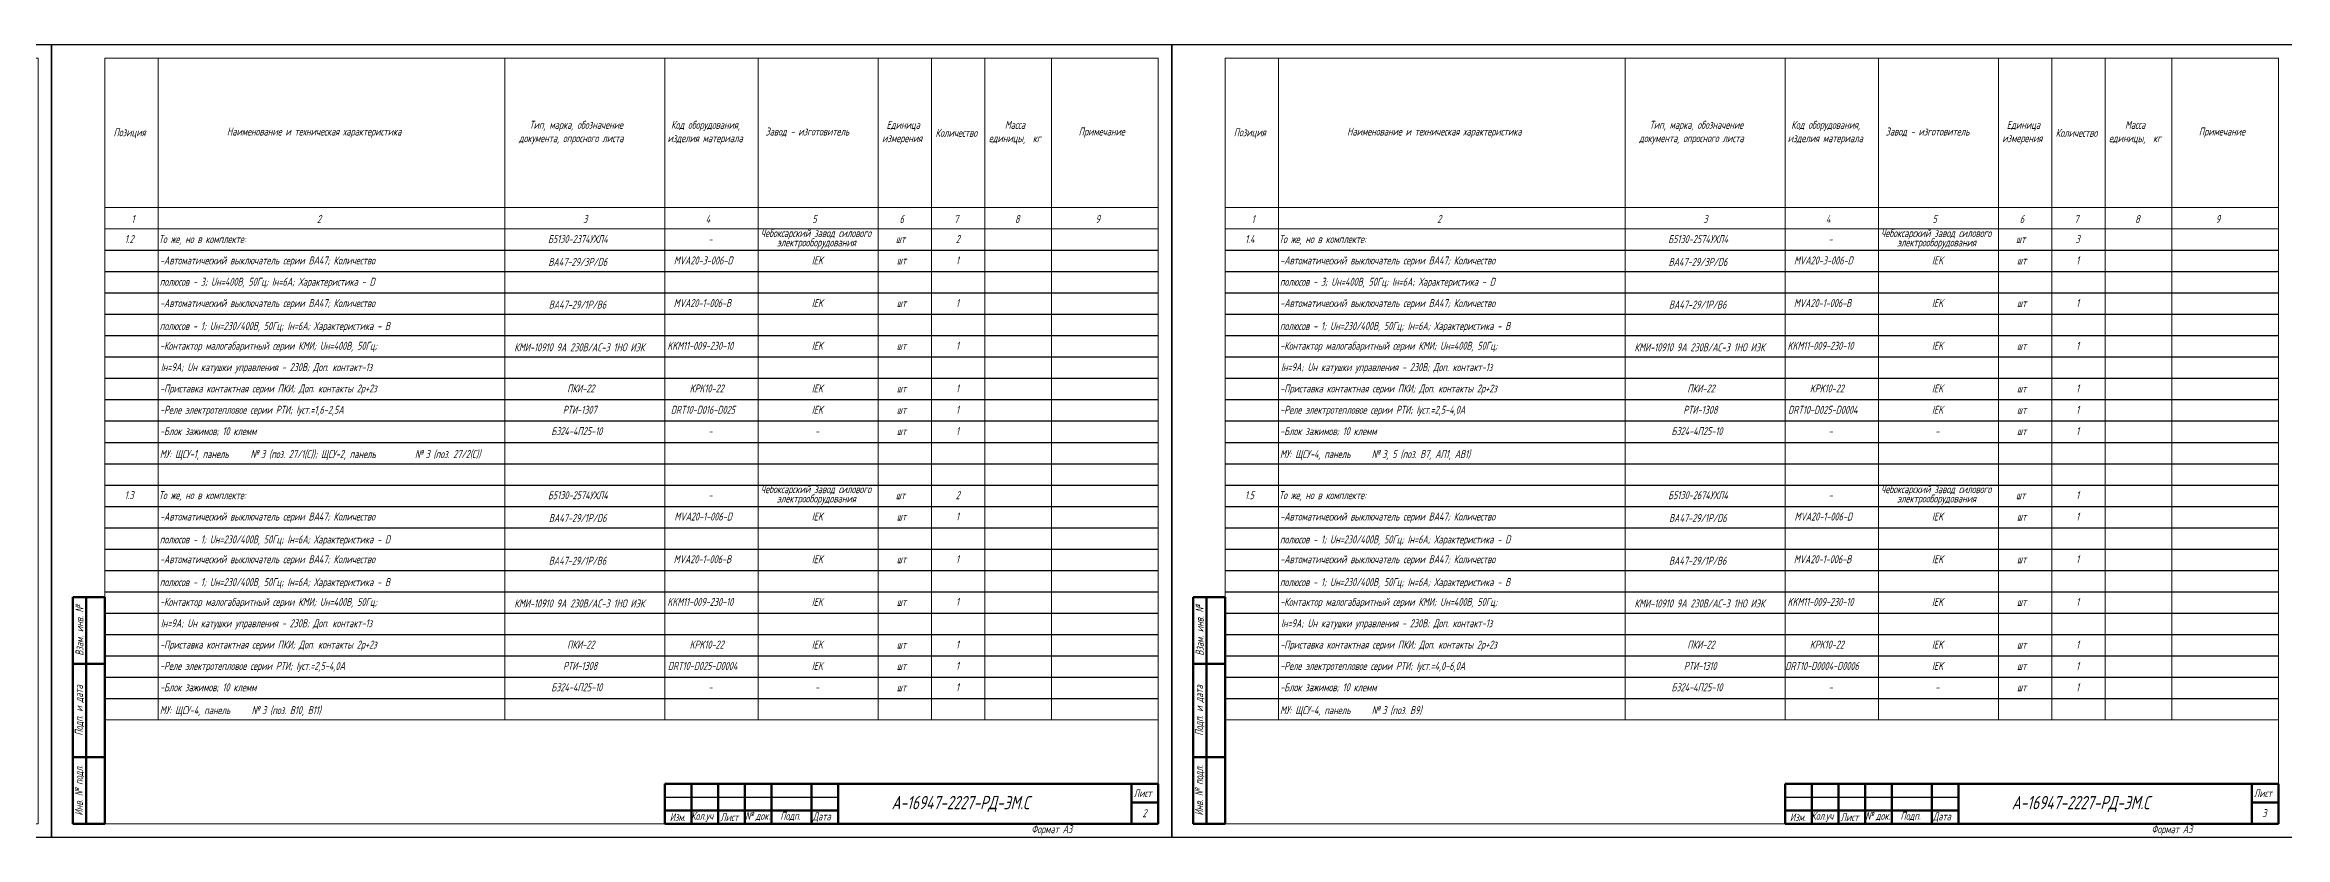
# Model space of a CAD drawing. Header units: millimetres. Extents: x -14296 to 10264, y -13087 to -5602.
# Drawn here: x 2702 to 3542, y -13087 to -12790 of the extents above; entities that cross this region are included whole.
import ezdxf

# ---------------------------------------------------------------- set-up
doc = ezdxf.new("R2010")
doc.units = ezdxf.units.MM
for name, color, linetype, lineweight in [('Рамка толстая', 7, 'Continuous', 15), ('Рамка тонкая', 5, 'Continuous', 25), ('ТаБлица', 253, 'Continuous', 15), ('Текст', 7, 'Continuous', 20), ('Штампы', 252, 'Continuous', 25)]:
    doc.layers.add(name, color=color, linetype=linetype, lineweight=lineweight)
doc.styles.add('Simplex', font='simplex.shx', dxfattribs={"width": 0.7, "oblique": 15})

# ---------------------------------------------------------------- blocks, each defined once
blk = doc.blocks.new('A$C64336E77')
at = {"layer": 'Рамка толстая'}
for p, q in [((20, 5), (20, 292)), ((20, 292), (415, 292)), ((415, 292), (415, 5)), ((20, 5), (415, 5))]:
    blk.add_line(p, q, dxfattribs=at)
at = {"layer": 'Рамка тонкая'}
for p, q in [((0, 297), (0, 0)), ((420, 297), (0, 297)), ((420, 0), (420, 297)), ((0, 0), (420, 0))]:
    blk.add_line(p, q, dxfattribs=at)

msp = doc.modelspace()

# ---------------------------------------------------------------- linework, layer by layer
at = {"layer": 'Рамка толстая', "color": 18, "true_color": 0x000000}
for p, q in [((2724.28378, -12794.74064), (2724.28378, -13081.74064)), ((3119.28378, -12794.74064), (2724.28378, -12794.74064)), ((3119.28378, -13081.74064), (3119.28378, -12794.74064)), ((3144.28378, -12794.74064), (3144.28378, -13081.74064)), ((3539.28378, -12794.74064), (3144.28378, -12794.74064)), ((3539.28378, -13081.74064), (3539.28378, -12794.74064)), ((2724.28378, -13081.74064), (3119.28378, -13081.74064)), ((3144.28378, -13081.74064), (3539.28378, -13081.74064))]:
    msp.add_line(p, q, dxfattribs=at)
at = {"layer": 'Рамка тонкая', "color": 18, "true_color": 0x000000}
for p, q in [((2704.28378, -12789.74064), (2704.28378, -13086.74064)), ((3124.28378, -12789.74064), (2704.28378, -12789.74064)), ((3124.28378, -12789.74064), (3124.28378, -13086.74064)), ((3544.28378, -12789.74064), (3124.28378, -12789.74064)), ((3124.28378, -13086.74064), (3124.28378, -12789.74064)), ((2724.28378, -12866.74064), (3119.28378, -12866.74064)), ((3144.28378, -12866.74064), (3539.28378, -12866.74064)), ((2724.28378, -12874.74064), (3119.28378, -12874.74064)), ((3144.28378, -12874.74064), (3539.28378, -12874.74064)), ((2724.28378, -12882.74064), (3119.28378, -12882.74064)), ((3144.28378, -12882.74064), (3539.28378, -12882.74064)), ((2724.28378, -12890.74064), (3119.28378, -12890.74064)), ((3144.28378, -12890.74064), (3539.28378, -12890.74064)), ((2724.28378, -12898.74064), (3119.28378, -12898.74064)), ((3144.28378, -12898.74064), (3539.28378, -12898.74064)), ((2724.28378, -12906.74064), (3119.28378, -12906.74064)), ((3144.28378, -12906.74064), (3539.28378, -12906.74064)), ((2724.28378, -12914.74064), (3119.28378, -12914.74064)), ((3144.28378, -12914.74064), (3539.28378, -12914.74064)), ((2724.28378, -12922.74064), (3119.28378, -12922.74064)), ((3144.28378, -12922.74064), (3539.28378, -12922.74064)), ((2724.28378, -12930.74064), (3119.28378, -12930.74064)), ((3144.28378, -12930.74064), (3539.28378, -12930.74064)), ((2724.28378, -12938.74064), (3119.28378, -12938.74064)), ((3144.28378, -12938.74064), (3539.28378, -12938.74064)), ((2724.28378, -12946.74064), (3119.28378, -12946.74064)), ((3144.28378, -12946.74064), (3539.28378, -12946.74064)), ((2724.28378, -12954.74064), (3119.28378, -12954.74064)), ((3144.28378, -12954.74064), (3539.28378, -12954.74064)), ((2724.28378, -12962.74064), (3119.28378, -12962.74064)), ((3144.28378, -12962.74064), (3539.28378, -12962.74064)), ((2724.28378, -12970.74064), (3119.28378, -12970.74064)), ((3144.28378, -12970.74064), (3539.28378, -12970.74064)), ((2724.28378, -12978.74064), (3119.28378, -12978.74064)), ((3144.28378, -12978.74064), (3539.28378, -12978.74064)), ((2724.28378, -12986.74064), (3119.28378, -12986.74064)), ((2724.28378, -12994.74064), (3119.28378, -12994.74064)), ((3144.28378, -12986.74064), (3539.28378, -12986.74064)), ((3144.28378, -12994.74064), (3539.28378, -12994.74064)), ((2724.28378, -13002.74064), (3119.28378, -13002.74064)), ((3144.28378, -13002.74064), (3539.28378, -13002.74064)), ((2724.28378, -13010.74064), (3119.28378, -13010.74064)), ((3144.28378, -13010.74064), (3539.28378, -13010.74064)), ((2724.28378, -13018.74064), (3119.28378, -13018.74064)), ((3144.28378, -13018.74064), (3539.28378, -13018.74064)), ((2724.28378, -13026.74064), (3119.28378, -13026.74064)), ((3144.28378, -13026.74064), (3539.28378, -13026.74064)), ((2724.28378, -13034.74064), (3119.28378, -13034.74064)), ((3144.28378, -13034.74064), (3539.28378, -13034.74064)), ((2704.28378, -13086.74064), (3124.28378, -13086.74064)), ((3124.28378, -13086.74064), (3544.28378, -13086.74064))]:
    msp.add_line(p, q, dxfattribs=at)
at = {"layer": 'ТаБлица', "color": 18, "true_color": 0x000000}
for p, q in [((2744.28378, -12794.74064), (2744.28378, -13042.74064)), ((2874.28378, -12794.74064), (2874.28378, -13042.74064)), ((2934.28378, -12794.74064), (2934.28378, -13042.74064)), ((2969.28378, -12794.74064), (2969.28378, -13042.74064)), ((3014.28378, -12794.74064), (3014.28378, -13042.74064)), ((3034.28378, -12794.74064), (3034.28378, -13042.74064)), ((3054.28378, -12794.74064), (3054.28378, -13042.74064)), ((3079.28378, -12794.74064), (3079.28378, -13042.74064)), ((3164.28378, -12794.74064), (3164.28378, -13042.74064)), ((3294.28378, -12794.74064), (3294.28378, -13042.74064)), ((3354.28378, -12794.74064), (3354.28378, -13042.74064)), ((3389.28378, -12794.74064), (3389.28378, -13042.74064)), ((3434.28378, -12794.74064), (3434.28378, -13042.74064)), ((3454.28378, -12794.74064), (3454.28378, -13042.74064)), ((3474.28378, -12794.74064), (3474.28378, -13042.74064)), ((3499.28378, -12794.74064), (3499.28378, -13042.74064)), ((2724.28378, -12850.74064), (3119.28378, -12850.74064)), ((3144.28378, -12850.74064), (3539.28378, -12850.74064)), ((2724.28378, -12858.74064), (3119.28378, -12858.74064)), ((3144.28378, -12858.74064), (3539.28378, -12858.74064)), ((2724.28378, -13042.74064), (3119.28378, -13042.74064)), ((3144.28378, -13042.74064), (3539.28378, -13042.74064))]:
    msp.add_line(p, q, dxfattribs=at)
at = {"layer": 'Штампы', "color": 18, "lineweight": 60, "true_color": 0x000000}
for p, q in [((2712.28378, -13081.74064), (2712.28378, -12996.74064)), ((2712.28378, -12996.74064), (2724.28378, -12996.74064)), ((2717.28378, -13081.74064), (2717.28378, -12996.74064)), ((2724.28378, -13081.74064), (2724.28378, -12996.74064)), ((3132.28378, -13081.74064), (3132.28378, -12996.74064)), ((3132.28378, -12996.74064), (3144.28378, -12996.74064)), ((3137.28378, -13081.74064), (3137.28378, -12996.74064)), ((3144.28378, -13081.74064), (3144.28378, -12996.74064)), ((2712.28378, -13021.74064), (2724.28378, -13021.74064)), ((2724.28378, -13026.74064), (2724.28378, -13081.74064)), ((3132.28378, -13021.74064), (3144.28378, -13021.74064)), ((3144.28378, -13026.74064), (3144.28378, -13081.74064)), ((2712.28378, -13056.74064), (2724.28378, -13056.74064)), ((3132.28378, -13056.74064), (3144.28378, -13056.74064)), ((2934.28378, -13066.74064), (3119.28378, -13066.74064)), ((2934.28378, -13066.74064), (2934.28378, -13081.74064)), ((2944.28378, -13066.74064), (2944.28378, -13081.74064)), ((2954.28378, -13066.74064), (2954.28378, -13081.74064)), ((2964.28378, -13066.74064), (2964.28378, -13081.74064)), ((2974.28378, -13066.74064), (2974.28378, -13081.74064)), ((2989.28378, -13066.74064), (2989.28378, -13081.74064)), ((2999.28378, -13066.74064), (2999.28378, -13081.74064)), ((3109.28378, -13066.74064), (3119.28378, -13066.74064)), ((3109.28378, -13066.74064), (3109.28378, -13081.74064)), ((3119.28378, -13066.74064), (3119.28378, -13081.74064)), ((3119.28378, -13066.74064), (3119.28378, -13081.74064)), ((3354.28378, -13066.74064), (3539.28378, -13066.74064)), ((3354.28378, -13066.74064), (3354.28378, -13081.74064)), ((3364.28378, -13066.74064), (3364.28378, -13081.74064)), ((3374.28378, -13066.74064), (3374.28378, -13081.74064)), ((3384.28378, -13066.74064), (3384.28378, -13081.74064)), ((3394.28378, -13066.74064), (3394.28378, -13081.74064)), ((3409.28378, -13066.74064), (3409.28378, -13081.74064)), ((3419.28378, -13066.74064), (3419.28378, -13081.74064)), ((3529.28378, -13066.74064), (3539.28378, -13066.74064)), ((3529.28378, -13066.74064), (3529.28378, -13081.74064)), ((3539.28378, -13066.74064), (3539.28378, -13081.74064)), ((3539.28378, -13066.74064), (3539.28378, -13081.74064)), ((2934.28378, -13076.74064), (2999.28378, -13076.74064)), ((3109.28378, -13073.74064), (3119.28378, -13073.74064)), ((3354.28378, -13076.74064), (3419.28378, -13076.74064)), ((3529.28378, -13073.74064), (3539.28378, -13073.74064)), ((2712.28378, -13081.74064), (2724.28378, -13081.74064)), ((2934.28378, -13081.74064), (3119.28378, -13081.74064)), ((3109.28378, -13081.74064), (3119.28378, -13081.74064)), ((3132.28378, -13081.74064), (3144.28378, -13081.74064)), ((3354.28378, -13081.74064), (3539.28378, -13081.74064)), ((3529.28378, -13081.74064), (3539.28378, -13081.74064))]:
    msp.add_line(p, q, dxfattribs=at)
at = {"layer": 'Штампы', "color": 18, "true_color": 0x000000}
for p, q in [((2934.28378, -13071.74064), (2999.28378, -13071.74064)), ((3354.28378, -13071.74064), (3419.28378, -13071.74064))]:
    msp.add_line(p, q, dxfattribs=at)

# ---------------------------------------------------------------- block references
at = {"color": 18, "true_color": 0x000000}
msp.add_blockref('A$C64336E77', (2284.28379, -13086.74064), dxfattribs=at)

# ---------------------------------------------------------------- texts
at = {"layer": 'Текст', "color": 18, "true_color": 0x000000, "style": 'Simplex', "oblique": 15}
for s, height, width, p in [('Тип, марка, обозначение', 3, 0.7, (2883.44239, -12821.24064)), ('Код оборудования,', 3, 0.7, (2936.56464, -12821.24064)), ('Единица', 3, 0.7, (3017.36583, -12821.24064)), ('Масса', 3, 0.7, (3061.71583, -12821.24064)), ('Тип, марка, обозначение', 3, 0.7, (3303.44239, -12821.24064)), ('Код оборудования,', 3, 0.7, (3356.56464, -12821.24064)), ('Единица', 3, 0.7, (3437.36583, -12821.24064)), ('Масса', 3, 0.7, (3481.71583, -12821.24064)), ('Позиция', 3, 0.7, (2727.56583, -12824.02636)), ('Наименование и техническая характеристика', 3, 0.7, (2770.06583, -12823.74064)), ('документа, опросного листа', 3, 0.7, (2879.53067, -12826.24064)), ('изделия материала', 3, 0.7, (2935.24669, -12826.24064)), ('Завод - изготовитель', 3, 0.7, (2971.97636, -12823.74064)), ('измерения', 3, 0.7, (3015.69669, -12826.24064)), ('Количество', 3, 0.6, (3035.71611, -12824.24064)), ('единицы,  кг', 3, 0.7, (3055.71583, -12826.24064)), ('Примечание', 3, 0.7, (3089.39239, -12823.74064)), ('Позиция', 3, 0.7, (3147.56583, -12824.02636)), ('Наименование и техническая характеристика', 3, 0.7, (3190.06583, -12823.74064)), ('документа, опросного листа', 3, 0.7, (3299.53067, -12826.24064)), ('изделия материала', 3, 0.7, (3355.24669, -12826.24064)), ('Завод - изготовитель', 3, 0.7, (3391.97636, -12823.74064)), ('измерения', 3, 0.7, (3435.69669, -12826.24064)), ('Количество', 3, 0.6, (3455.71611, -12824.24064)), ('единицы,  кг', 3, 0.7, (3475.71583, -12826.24064)), ('Примечание', 3, 0.7, (3509.39239, -12823.74064)), ('1', 3, 0.7, (2734.26378, -12856.53611)), ('2', 3, 0.7, (2803.82349, -12856.53611)), ('3', 3, 0.7, (2903.59918, -12856.53611)), ('4', 3, 0.7, (2949.55265, -12856.53611)), ('Чебоксарский завод силового', 3, 0.6, (2970.21201, -12861.79889)), ('5', 3, 0.7, (2989.52588, -12856.53611)), ('6', 3, 0.7, (3022.25986, -12856.53611)), ('7', 3, 0.7, (3042.7186, -12856.53611)), ('8', 3, 0.7, (3065.51209, -12856.53611)), ('9', 3, 0.7, (3095.72807, -12856.53611)), ('1', 3, 0.7, (3154.26378, -12856.53611)), ('2', 3, 0.7, (3223.82349, -12856.53611)), ('3', 3, 0.7, (3323.59918, -12856.53611)), ('4', 3, 0.7, (3369.55265, -12856.53611)), ('Чебоксарский завод силового', 3, 0.6, (3390.21201, -12861.79889)), ('5', 3, 0.7, (3409.52588, -12856.53611)), ('6', 3, 0.7, (3442.25986, -12856.53611)), ('7', 3, 0.7, (3462.7186, -12856.53611)), ('8', 3, 0.7, (3485.51209, -12856.53611)), ('9', 3, 0.7, (3515.72807, -12856.53611)), ('1.2', 3, 0.7, (2731.75841, -12864.0519)), ('То же, но в комплекте:', 3, 0.7, (2744.48378, -12864.0519)), ('Б5130-2374УХЛ4', 3, 0.7, (2890.43178, -12864.0519)), ('-', 3, 0.7, (2950.53927, -12864.0519)), ('электрооборудования', 3, 0.6, (2976.28852, -12865.29889)), ('шт', 3, 0.7, (3020.842, -12864.0519)), ('2', 3, 0.7, (3043.30841, -12864.0519)), ('1.4', 3, 0.7, (3151.83186, -12864.0519)), ('То же, но в комплекте:', 3, 0.7, (3164.48378, -12864.0519)), ('Б5130-2574УХЛ4', 3, 0.7, (3310.43178, -12864.0519)), ('-', 3, 0.7, (3370.53927, -12864.0519)), ('электрооборудования', 3, 0.6, (3396.28852, -12865.29889)), ('шт', 3, 0.7, (3440.842, -12864.0519)), ('3', 3, 0.7, (3463.1553, -12864.0519)), ('полюсов - 3; Uн=400В, 50Гц; Iн=6А; Характеристика - D', 3, 0.7, (2744.88378, -12880.0519)), ('-Автоматический выключатель серии ВА47; Количество', 3, 0.7, (2744.93927, -12872.0519)), ('ВА47-29/3Р/D6', 3, 0.7, (2890.58878, -12872.62333)), ('MVA20-3-006-D', 3, 0.7, (2937.62755, -12872.0519)), ('IEK', 3, 0.7, (2989.33186, -12872.0519)), ('шт', 3, 0.7, (3021.2146, -12872.0519)), ('1', 3, 0.7, (3043.38186, -12872.0519)), ('полюсов - 3; Uн=400В, 50Гц; Iн=6А; Характеристика - D', 3, 0.7, (3164.88378, -12880.0519)), ('-Автоматический выключатель серии ВА47; Количество', 3, 0.7, (3164.93927, -12872.0519)), ('ВА47-29/3Р/D6', 3, 0.7, (3310.58878, -12872.62333)), ('MVA20-3-006-D', 3, 0.7, (3357.62755, -12872.0519)), ('IEK', 3, 0.7, (3409.33186, -12872.0519)), ('шт', 3, 0.7, (3441.2146, -12872.0519)), ('1', 3, 0.7, (3463.38186, -12872.0519)), ('-Автоматический выключатель серии ВА47; Количество', 3, 0.7, (2744.93927, -12888.0519)), ('MVA20-1-006-В', 3, 0.7, (2937.55838, -12888.0519)), ('IEK', 3, 0.7, (2989.33186, -12888.0519)), ('1', 3, 0.7, (3043.38186, -12888.0519)), ('-Автоматический выключатель серии ВА47; Количество', 3, 0.7, (3164.93927, -12888.0519)), ('MVA20-1-006-В', 3, 0.7, (3357.55838, -12888.0519)), ('IEK', 3, 0.7, (3409.33186, -12888.0519)), ('1', 3, 0.7, (3463.38186, -12888.0519)), ('полюсов - 1; Uн=230/400В, 50Гц; Iн=6А; Характеристика - В', 3, 0.7, (2744.88378, -12896.62333)), ('ВА47-29/1Р/В6', 3, 0.7, (2890.73878, -12888.62333)), ('шт', 3, 0.7, (3021.2146, -12888.0519)), ('полюсов - 1; Uн=230/400В, 50Гц; Iн=6А; Характеристика - В', 3, 0.7, (3164.88378, -12896.62333)), ('ВА47-29/1Р/В6', 3, 0.7, (3310.73878, -12888.62333)), ('шт', 3, 0.7, (3441.2146, -12888.0519)), ('-Контактор малогабаритный серии КМИ; Uн=400В, 50Гц;', 3, 0.7, (2744.93927, -12904.0519)), ('КМИ-10910 9А 230В/АС-3 1НО ИЭК', 3, 0.6, (2877.78182, -12904.62333)), ('KKM11-009-230-10', 3, 0.7, (2935.20841, -12904.0519)), ('IEK', 3, 0.7, (2989.33186, -12904.0519)), ('шт', 3, 0.7, (3021.2146, -12904.0519)), ('1', 3, 0.7, (3043.38186, -12904.0519)), ('-Контактор малогабаритный серии КМИ; Uн=400В, 50Гц;', 3, 0.7, (3164.93927, -12904.0519)), ('КМИ-10910 9А 230В/АС-3 1НО ИЭК', 3, 0.6, (3297.78182, -12904.62333)), ('KKM11-009-230-10', 3, 0.7, (3355.20841, -12904.0519)), ('IEK', 3, 0.7, (3409.33186, -12904.0519)), ('шт', 3, 0.7, (3441.2146, -12904.0519)), ('1', 3, 0.7, (3463.38186, -12904.0519)), ('Iн=9А; Uн катушки управления - 230В; Доп. контакт-1з', 3, 0.7, (2745.28378, -12912.0519)), ('Iн=9А; Uн катушки управления - 230В; Доп. контакт-1з', 3, 0.7, (3165.28378, -12912.0519)), ('-Приставка контактная серии ПКИ; Доп. контакты 2р+2з', 3, 0.7, (2744.93927, -12920.0519)), ('ПКИ-22', 3, 0.7, (2897.60878, -12920.0519)), ('KPK10-22', 3, 0.7, (2943.55841, -12920.0519)), ('IEK', 3, 0.7, (2989.33186, -12920.0519)), ('шт', 3, 0.7, (3021.2146, -12920.0519)), ('1', 3, 0.7, (3043.38186, -12920.0519)), ('-Приставка контактная серии ПКИ; Доп. контакты 2р+2з', 3, 0.7, (3164.93927, -12920.0519)), ('ПКИ-22', 3, 0.7, (3317.60878, -12920.0519)), ('KPK10-22', 3, 0.7, (3363.55841, -12920.0519)), ('IEK', 3, 0.7, (3409.33186, -12920.0519)), ('шт', 3, 0.7, (3441.2146, -12920.0519)), ('1', 3, 0.7, (3463.38186, -12920.0519)), ('-Реле электротепловое серии РТИ; Iуст.=1,6-2,5А', 3, 0.7, (2744.93927, -12928.0519)), ('РТИ-1307', 3, 0.7, (2895.98178, -12928.0519)), ('DRT10-D016-D025', 3, 0.7, (2936.48186, -12928.0519)), ('IEK', 3, 0.7, (2989.33186, -12928.0519)), ('шт', 3, 0.7, (3021.2146, -12928.0519)), ('1', 3, 0.7, (3043.38186, -12928.0519)), ('-Реле электротепловое серии РТИ; Iуст.=2,5-4,0А', 3, 0.7, (3164.93927, -12928.0519)), ('РТИ-1308', 3, 0.7, (3316.08878, -12928.0519)), ('DRT10-D025-D0004', 3, 0.7, (3355.38186, -12928.0519)), ('IEK', 3, 0.7, (3409.33186, -12928.0519)), ('шт', 3, 0.7, (3441.2146, -12928.0519)), ('1', 3, 0.7, (3463.38186, -12928.0519)), ('-Блок зажимов; 10 клемм', 3, 0.7, (2744.93927, -12936.0519)), ('БЗ24-4П25-10', 3, 0.7, (2891.65878, -12936.0519)), ('-', 3, 0.7, (2950.53927, -12936.0519)), ('-', 3, 0.7, (2990.53927, -12936.0519)), ('шт', 3, 0.7, (3021.2146, -12936.0519)), ('1', 3, 0.7, (3043.38186, -12936.0519)), ('-Блок зажимов; 10 клемм', 3, 0.7, (3164.93927, -12936.0519)), ('БЗ24-4П25-10', 3, 0.7, (3311.65878, -12936.0519)), ('-', 3, 0.7, (3370.53927, -12936.0519)), ('-', 3, 0.7, (3410.53927, -12936.0519)), ('шт', 3, 0.7, (3441.2146, -12936.0519)), ('1', 3, 0.7, (3463.38186, -12936.0519)), ('МУ: ЩСУ-1, панель ', 3, 0.7, (2744.88378, -12944.62333)), ('№', 3, 0.7, (2778.88378, -12944.62333)), ('3 (поз. 27/1(С)); ЩСУ-2, панель ', 3, 0.7, (2782.83476, -12944.62333)), ('№', 3, 0.7, (2840.53476, -12944.62333)), ('3 (поз. 27/2(С))', 3, 0.7, (2844.48575, -12944.62333)), ('МУ: ЩСУ-4, панель ', 3, 0.7, (3164.88378, -12944.62333)), ('№', 3, 0.7, (3199.28378, -12944.62333)), ('3, 5 (поз. В7, АП1, АВ1)', 3, 0.7, (3203.23476, -12944.62333)), ('1.3', 3, 0.7, (2731.68186, -12960.0519)), ('То же, но в комплекте:', 3, 0.7, (2744.48378, -12960.0519)), ('Б5130-2574УХЛ4', 3, 0.7, (2890.43178, -12960.0519)), ('-', 3, 0.7, (2950.53927, -12960.0519)), ('Чебоксарский завод силового', 3, 0.6, (2970.21201, -12957.79889)), ('электрооборудования', 3, 0.6, (2976.28852, -12961.29889)), ('шт', 3, 0.7, (3020.842, -12960.0519)), ('2', 3, 0.7, (3043.30841, -12960.0519)), ('1.5', 3, 0.7, (3151.73186, -12960.0519)), ('То же, но в комплекте:', 3, 0.7, (3164.48378, -12960.0519)), ('Б5130-2674УХЛ4', 3, 0.7, (3310.43178, -12960.0519)), ('-', 3, 0.7, (3370.53927, -12960.0519)), ('Чебоксарский завод силового', 3, 0.6, (3390.21201, -12957.79889)), ('электрооборудования', 3, 0.6, (3396.28852, -12961.29889)), ('шт', 3, 0.7, (3440.842, -12960.0519)), ('1', 3, 0.7, (3463.38186, -12960.0519)), ('-Автоматический выключатель серии ВА47; Количество', 3, 0.7, (2744.93927, -12968.0519)), ('ВА47-29/1Р/D6', 3, 0.7, (2890.78878, -12968.62333)), ('MVA20-1-006-D', 3, 0.7, (2937.82755, -12968.0519)), ('IEK', 3, 0.7, (2989.33186, -12968.0519)), ('шт', 3, 0.7, (3021.2146, -12968.0519)), ('1', 3, 0.7, (3043.38186, -12968.0519)), ('-Автоматический выключатель серии ВА47; Количество', 3, 0.7, (3164.93927, -12968.0519)), ('ВА47-29/1Р/D6', 3, 0.7, (3310.78878, -12968.62333)), ('MVA20-1-006-D', 3, 0.7, (3357.82755, -12968.0519)), ('IEK', 3, 0.7, (3409.33186, -12968.0519)), ('шт', 3, 0.7, (3441.2146, -12968.0519)), ('1', 3, 0.7, (3463.38186, -12968.0519)), ('полюсов - 1; Uн=230/400В, 50Гц; Iн=6А; Характеристика - D', 3, 0.7, (2744.88378, -12976.62333)), ('полюсов - 1; Uн=230/400В, 50Гц; Iн=6А; Характеристика - D', 3, 0.7, (3164.88378, -12976.62333)), ('-Автоматический выключатель серии ВА47; Количество', 3, 0.7, (2744.93927, -12984.0519)), ('ВА47-29/1Р/В6', 3, 0.7, (2890.73878, -12984.62333)), ('MVA20-1-006-В', 3, 0.7, (2937.55838, -12984.0519)), ('IEK', 3, 0.7, (2989.33186, -12984.0519)), ('шт', 3, 0.7, (3021.2146, -12984.0519)), ('1', 3, 0.7, (3043.38186, -12984.0519)), ('-Автоматический выключатель серии ВА47; Количество', 3, 0.7, (3164.93927, -12984.0519)), ('ВА47-29/1Р/В6', 3, 0.7, (3310.73878, -12984.62333)), ('MVA20-1-006-В', 3, 0.7, (3357.55838, -12984.0519)), ('IEK', 3, 0.7, (3409.33186, -12984.0519)), ('шт', 3, 0.7, (3441.2146, -12984.0519)), ('1', 3, 0.7, (3463.38186, -12984.0519)), ('полюсов - 1; Uн=230/400В, 50Гц; Iн=6А; Характеристика - В', 3, 0.7, (2744.88378, -12992.62333)), ('полюсов - 1; Uн=230/400В, 50Гц; Iн=6А; Характеристика - В', 3, 0.7, (3164.88378, -12992.62333)), ('-Контактор малогабаритный серии КМИ; Uн=400В, 50Гц;', 3, 0.7, (2744.93927, -13000.0519)), ('КМИ-10910 9А 230В/АС-3 1НО ИЭК', 3, 0.6, (2877.78182, -13000.62333)), ('KKM11-009-230-10', 3, 0.7, (2935.20841, -13000.0519)), ('IEK', 3, 0.7, (2989.33186, -13000.0519)), ('шт', 3, 0.7, (3021.2146, -13000.0519)), ('1', 3, 0.7, (3043.38186, -13000.0519)), ('-Контактор малогабаритный серии КМИ; Uн=400В, 50Гц;', 3, 0.7, (3164.93927, -13000.0519)), ('КМИ-10910 9А 230В/АС-3 1НО ИЭК', 3, 0.6, (3297.78182, -13000.62333)), ('KKM11-009-230-10', 3, 0.7, (3355.20841, -13000.0519)), ('IEK', 3, 0.7, (3409.33186, -13000.0519)), ('шт', 3, 0.7, (3441.2146, -13000.0519)), ('1', 3, 0.7, (3463.38186, -13000.0519)), ('Iн=9А; Uн катушки управления - 230В; Доп. контакт-1з', 3, 0.7, (2745.28378, -13008.0519)), ('Iн=9А; Uн катушки управления - 230В; Доп. контакт-1з', 3, 0.7, (3165.28378, -13008.0519)), ('-Приставка контактная серии ПКИ; Доп. контакты 2р+2з', 3, 0.7, (2744.93927, -13016.0519)), ('ПКИ-22', 3, 0.7, (2897.60878, -13016.0519)), ('KPK10-22', 3, 0.7, (2943.55841, -13016.0519)), ('IEK', 3, 0.7, (2989.33186, -13016.0519)), ('шт', 3, 0.7, (3021.2146, -13016.0519)), ('1', 3, 0.7, (3043.38186, -13016.0519)), ('-Приставка контактная серии ПКИ; Доп. контакты 2р+2з', 3, 0.7, (3164.93927, -13016.0519)), ('ПКИ-22', 3, 0.7, (3317.60878, -13016.0519)), ('KPK10-22', 3, 0.7, (3363.55841, -13016.0519)), ('IEK', 3, 0.7, (3409.33186, -13016.0519)), ('шт', 3, 0.7, (3441.2146, -13016.0519)), ('1', 3, 0.7, (3463.38186, -13016.0519)), ('-Реле электротепловое серии РТИ; Iуст.=2,5-4,0А', 3, 0.7, (2744.93927, -13024.0519)), ('РТИ-1308', 3, 0.7, (2896.08878, -13024.0519)), ('DRT10-D025-D0004', 3, 0.7, (2935.38186, -13024.0519)), ('IEK', 3, 0.7, (2989.33186, -13024.0519)), ('шт', 3, 0.7, (3021.2146, -13024.0519)), ('1', 3, 0.7, (3043.38186, -13024.0519)), ('-Реле электротепловое серии РТИ; Iуст.=4,0-6,0А', 3, 0.7, (3164.93927, -13024.0519)), ('РТИ-1310', 3, 0.7, (3316.30878, -13024.0519)), ('DRT10-D0004-D0006', 3, 0.7, (3354.33927, -13024.0519)), ('IEK', 3, 0.7, (3409.33186, -13024.0519)), ('шт', 3, 0.7, (3441.2146, -13024.0519)), ('1', 3, 0.7, (3463.38186, -13024.0519)), ('-Блок зажимов; 10 клемм', 3, 0.7, (2744.93927, -13032.0519)), ('БЗ24-4П25-10', 3, 0.7, (2891.65878, -13032.0519)), ('-', 3, 0.7, (2950.53927, -13032.0519)), ('-', 3, 0.7, (2990.53927, -13032.0519)), ('шт', 3, 0.7, (3021.2146, -13032.0519)), ('1', 3, 0.7, (3043.38186, -13032.0519)), ('-Блок зажимов; 10 клемм', 3, 0.7, (3164.93927, -13032.0519)), ('БЗ24-4П25-10', 3, 0.7, (3311.65878, -13032.0519)), ('-', 3, 0.7, (3370.53927, -13032.0519)), ('-', 3, 0.7, (3410.53927, -13032.0519)), ('шт', 3, 0.7, (3441.2146, -13032.0519)), ('1', 3, 0.7, (3463.38186, -13032.0519)), ('МУ: ЩСУ-4, панель ', 3, 0.7, (2744.88378, -13040.62333)), ('№', 3, 0.7, (2779.28378, -13040.62333)), ('3 (поз. В10, В11)', 3, 0.7, (2783.23476, -13040.62333)), ('МУ: ЩСУ-4, панель ', 3, 0.7, (3164.88378, -13040.62333)), ('№', 3, 0.7, (3199.28378, -13040.62333)), ('3 (поз. В9)', 3, 0.7, (3203.23476, -13040.62333)), ('Изм.', 3, 0.7, (2936.06464, -13080.74064)), ('Кол.уч', 3, 0.7, (2944.06583, -13080.24064)), ('Лист', 3, 0.7, (2955.03378, -13080.74064)), ('№', 3, 0.7, (2964.32574, -13080.24064)), ('док.', 3, 0.7, (2968.27673, -13080.24064)), ('Подп.', 3, 0.7, (2977.51464, -13080.24064)), ('Дата', 3, 0.7, (2989.69239, -13080.45493)), ('А-16947-2227-РД-ЭМ.С', 5, 0.7, (3019.2734, -13076.26445)), ('Изм.', 3, 0.7, (3356.06464, -13080.74064)), ('Кол.уч', 3, 0.7, (3364.06583, -13080.24064)), ('Лист', 3, 0.7, (3375.03378, -13080.74064)), ('№', 3, 0.7, (3384.32574, -13080.24064)), ('док.', 3, 0.7, (3388.27673, -13080.24064)), ('Подп.', 3, 0.7, (3397.51464, -13080.24064)), ('Дата', 3, 0.7, (3409.69239, -13080.45493)), ('А-16947-2227-РД-ЭМ.С', 5, 0.7, (3439.2734, -13076.26445)), ('Формат А3', 3, 0.7, (3071.63927, -13085.24064)), ('Формат А3', 3, 0.7, (3491.63927, -13085.24064))]:
    msp.add_text(s, height=height, dxfattribs=dict(at, width=width)).set_placement(p)
at = {"layer": 'Штампы', "color": 18, "true_color": 0x000000, "style": 'Simplex', "oblique": 15, "width": 0.7}
for s, p in [('Лист', (3110.03378, -13071.74064)), ('Лист', (3530.03378, -13071.74064)), ('2', (3113.30841, -13079.24064)), ('3', (3533.1553, -13079.24064))]:
    msp.add_text(s, height=3, dxfattribs=at).set_placement(p)
at = {"layer": 'Штампы', "color": 18, "true_color": 0x000000, "char_height": 3, "attachment_point": 5, "rotation": 90, "style": 'Simplex'}
for s, insert, width in [('Взам. инв. {\\Fgost|c204;№}', (2714.78378, -13009.24064), 25), ('Взам. инв. {\\Fgost|c204;№}', (3134.78378, -13009.24064), 25), ('Подп. и дата', (2714.78378, -13039.24064), 35), ('Подп. и дата', (3134.78378, -13039.24064), 35), ('Инв. {\\Fgost|c204;№} подл.', (2714.78378, -13069.24064), 25), ('Инв. {\\Fgost|c204;№} подл.', (3134.78378, -13069.24064), 25)]:
    msp.add_mtext(s, dxfattribs=dict(at, insert=insert, width=width))

doc.saveas('drawing.dxf')
